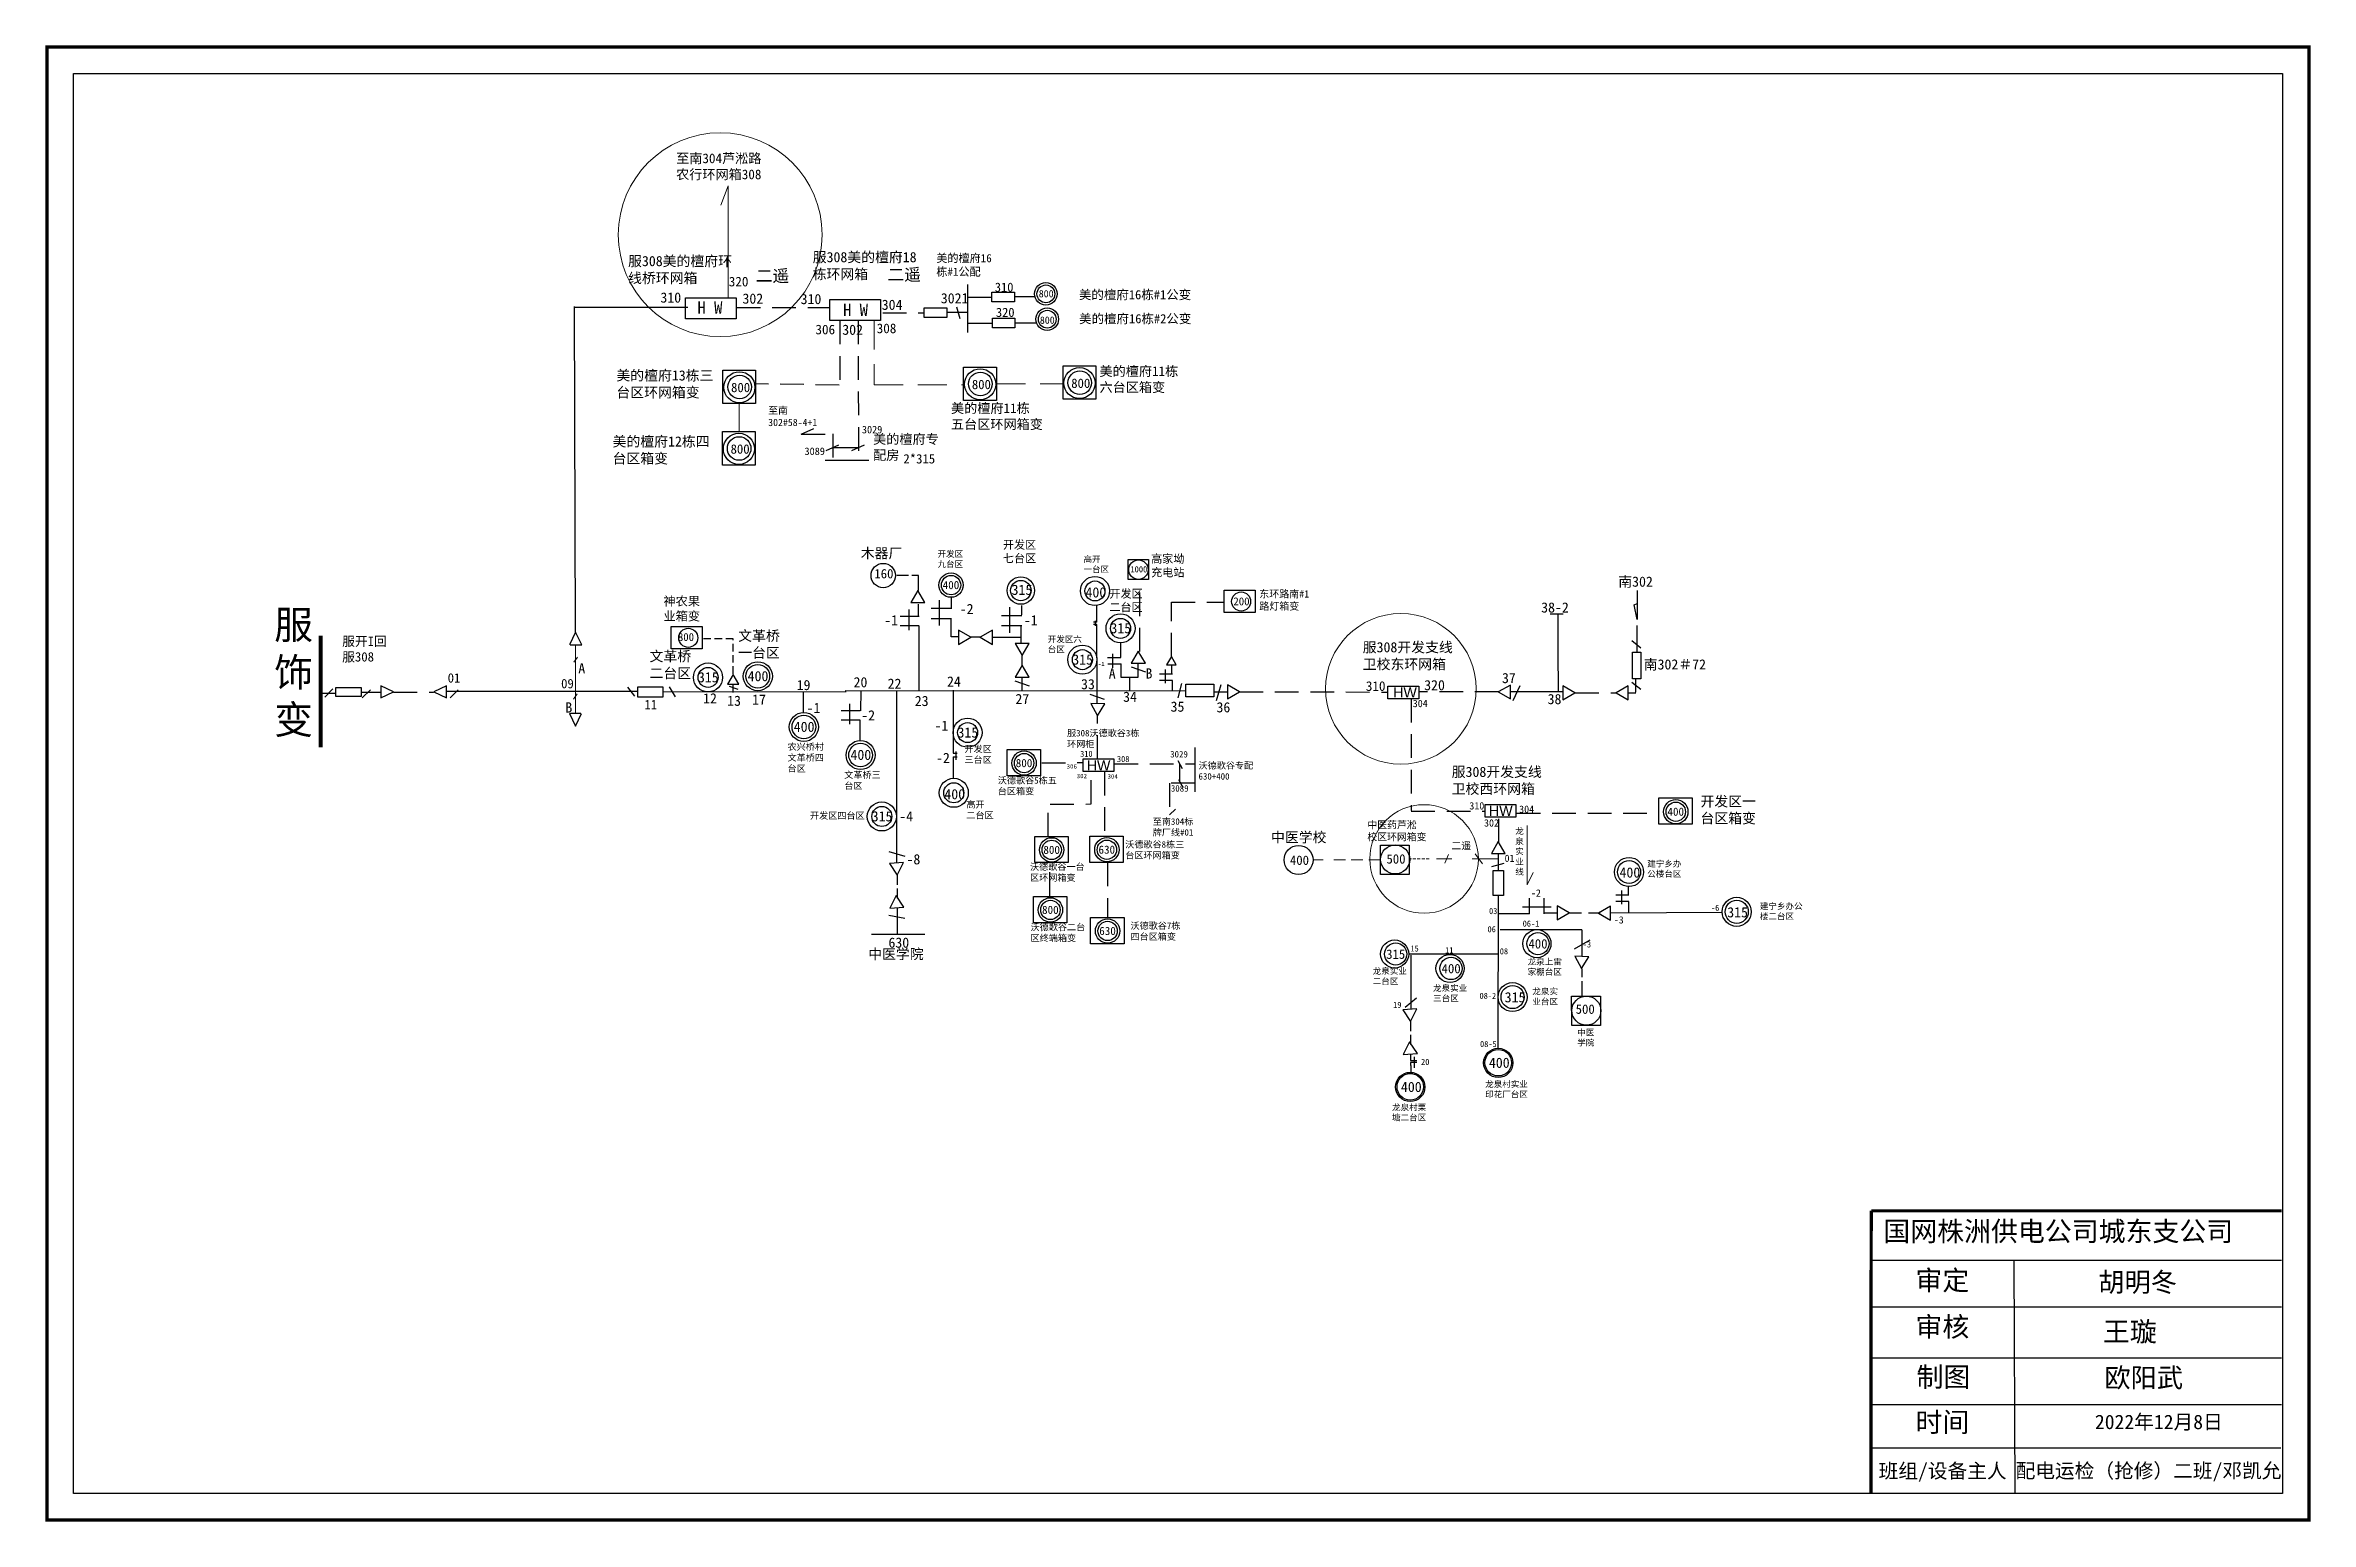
# Model space of a CAD drawing. Extents: x 266 to 736, y -91 to 216.
import ezdxf

# ---------------------------------------------------------------- set-up
doc = ezdxf.new("R2010")
doc.units = 0
doc.header["$LTSCALE"] = 0.774411
for name, pattern in [('ACAD_ISO02W100', [15, 12, -3]), ('DASHED2', [9.525, 6.35, -3.175]), ('DASHEDX2', [1.5, 1, -0.5])]:
    doc.linetypes.add(name, pattern=pattern)
doc.layers.get('0').update_dxf_attribs({"linetype": 'CONTINUOUS'})
for name, color, linetype in [('0-RefEdit0', 7, 'CONTINUOUS'), ('LAYER1', 5, 'ACAD_ISO02W100'), ('Layer2', 1, 'CONTINUOUS')]:
    doc.layers.add(name, color=color, linetype=linetype)
doc.layers.add('MiniCADLayer', color=7, linetype='CONTINUOUS', lineweight=20)
doc.styles.add('仿宋_txtstyle_1.27_0_0', font='simsun.ttc', dxfattribs={"height": 1.267431})
doc.styles.add('仿宋_txtstyle_4.00_0_0', font='simsun.ttc', dxfattribs={"height": 4})
doc.styles.add('宋体_txtstyle_0.00_0_0', font='')
doc.styles.add('宋体_txtstyle_1.27_0_0', font='SIMSUN.TTC', dxfattribs={"height": 1.267431})
doc.styles.add('宋体_txtstyle_1.35_0_0', font='SIMSUN.TTC', dxfattribs={"height": 1.351926})
doc.styles.add('宋体_txtstyle_1.50_0_0', font='', dxfattribs={"height": 1.5})
doc.styles.add('宋体_txtstyle_1.94_0_0', font='SIMSUN.TTC', dxfattribs={"height": 1.943394})
doc.styles.add('宋体_txtstyle_150.00_0_0150', font='SIMSUN.TTC', dxfattribs={"height": 150})
doc.styles.add('宋体_txtstyle_2.00_0_0', font='', dxfattribs={"height": 2})
doc.styles.add('宋体_txtstyle_2.11_0_0', font='SIMSUN.TTC', dxfattribs={"height": 2.112384})
doc.styles.add('宋体_txtstyle_2.53_0_0', font='SIMSUN.TTC', dxfattribs={"height": 2.534861})
doc.styles.add('宋体_txtstyle_2.55_0_0', font='', dxfattribs={"height": 2.550192})
doc.styles.add('宋体_txtstyle_3.00_0_0', font='', dxfattribs={"height": 3})
doc.styles.add('宋体_txtstyle_300.00_0_0300', font='SIMSUN.TTC', dxfattribs={"height": 300})
doc.styles.add('宋体_txtstyle_4.39_0_0', font='', dxfattribs={"height": 4.38819})
doc.styles.get('宋体_txtstyle_0.00_0_0').set_extended_font_data('宋体')
doc.styles.get('宋体_txtstyle_1.50_0_0').set_extended_font_data('宋体')
doc.styles.get('宋体_txtstyle_2.00_0_0').set_extended_font_data('宋体')
doc.styles.get('宋体_txtstyle_2.55_0_0').set_extended_font_data('宋体')
doc.styles.get('宋体_txtstyle_3.00_0_0').set_extended_font_data('宋体')
doc.styles.get('宋体_txtstyle_4.39_0_0').set_extended_font_data('宋体')

msp = doc.modelspace()

# ---------------------------------------------------------------- linework, layer by layer
at = {"color": 7, "linetype": 'Continuous', "lineweight": 0, "ltscale": 0.869619}
for p, q in [((407.45, 186.32), (405.97, 182.32)), ((407.45, 163.07), (407.45, 186.32))]:
    msp.add_line(p, q, dxfattribs=at)
at = {"linetype": 'Continuous'}
for p, q in [((457.28, 155.83), (457.28, 165.83)), ((455.68, 158.72), (454.97, 161.12)), ((457.28, 163.19), (462.16, 163.19)), ((452.89, 160.05), (457.23, 160.05)), ((457.28, 157.81), (462.27, 157.81)), ((375.78, 93.58), (374.53, 90.94)), ((374.65, 90.94), (377.04, 90.94)), ((377.04, 90.94), (375.78, 93.58)), ((325.33, 81.78), (323.65, 80.11)), ((331.24, 81.15), (335.17, 81.15)), ((333.13, 81.58), (331.45, 79.91)), ((337.95, 81.17), (335.31, 82.42)), ((335.31, 82.3), (335.31, 79.91)), ((335.31, 79.91), (337.95, 81.17)), ((348.93, 82.43), (346.29, 81.17)), ((346.29, 81.17), (348.93, 79.92)), ((348.93, 80.04), (348.93, 82.43)), ((351.36, 81.63), (349.69, 79.96)), ((374.5, 76.68), (375.76, 74.04)), ((376.89, 76.68), (374.5, 76.68)), ((375.76, 74.04), (377.01, 76.68)), ((645.07, -36.91), (730.3, -36.91)), ((674.65, -36.92), (674.88, -85.37)), ((645.07, -46.61), (730.3, -46.61)), ((645.07, -57.21), (730.3, -57.21)), ((645.07, -66.91), (730.3, -66.91)), ((644.93, -75.93), (730.16, -75.93))]:
    msp.add_line(p, q, dxfattribs=at)
at = {"color": 0, "linetype": 'Continuous'}
for p, q in [((375.46, 161.08), (399.09, 161.1)), ((422.67, 134.71), (425.31, 135.89)), ((427.87, 131.33), (430.5, 132.5)), ((429.25, 131.94), (434.56, 131.94)), ((433.18, 131.31), (435.81, 132.48)), ((427.65, 129.29), (436.68, 129.29)), ((444.93, 105.38), (442.52, 105.38)), ((447.06, 105.38), (445.64, 105.38)), ((447.06, 102.25), (447.06, 105.38)), ((447.06, 96.86), (447.06, 99.41)), ((453.87, 98.46), (453.87, 100.86)), ((595.79, 99.28), (596.38, 99.57)), ((596.37, 96.25), (595.79, 99.28)), ((596.37, 102.25), (596.37, 96.25)), ((447.2, 96.86), (443.22, 96.86)), ((447.2, 94.87), (443.22, 94.87)), ((445.07, 94.02), (445.07, 98.28)), ((447.15, 81.45), (447.15, 94.83)), ((453.81, 92.6), (453.81, 96.38)), ((484.15, 81.5), (484.07, 95.15)), ((580.99, 97.32), (578.32, 97.32)), ((596.37, 89.41), (596.37, 94.96)), ((455.35, 92.6), (453.81, 92.6)), ((468.43, 92.49), (462.41, 92.49)), ((489.01, 91.35), (489.01, 88.34)), ((597.11, 90.28), (595.27, 91.75)), ((487.43, 86.2), (487.43, 89.08)), ((489.06, 87), (489.06, 84.25)), ((491.2, 86.38), (494.19, 85.37)), ((492.71, 84.25), (492.71, 87.13)), ((499.8, 84.89), (497.13, 84.89)), ((498.37, 82.98), (498.37, 85.84)), ((499.71, 84.89), (499.71, 86.61)), ((388.64, 81.23), (348.96, 81.23)), ((388.07, 80.27), (386.64, 82.18)), ((431.97, 81.16), (393.89, 81.15)), ((395.21, 82.21), (396.47, 80.18)), ((423.15, 76.87), (423.15, 81.13)), ((502.58, 81.32), (431.82, 81.38)), ((435.02, 81.41), (434.98, 77.26)), ((442.46, 81.4), (442.46, 45.69)), ((454.26, 81.55), (454.21, 68.42)), ((467.03, 83.45), (470.03, 82.43)), ((468.55, 81.33), (468.55, 84.2)), ((482.61, 80.69), (485.6, 79.68)), ((484.14, 78.69), (484.14, 81.57)), ((489.05, 84.25), (492.71, 84.25)), ((490.98, 81.38), (490.98, 84.26)), ((499.8, 83.56), (497.13, 83.56)), ((499.77, 83.53), (499.77, 81.34)), ((501.67, 82.92), (500.95, 79.96)), ((508.98, 79.37), (509.96, 82.72)), ((597.11, 81.68), (595.27, 83.15)), ((596.12, 81.11), (596.12, 83.74)), ((434.91, 77.27), (430.94, 77.27)), ((432.78, 74.44), (432.78, 78.69)), ((434.91, 75.29), (430.94, 75.29)), ((434.94, 71.04), (434.94, 75.29)), ((500.95, 66.89), (501.81, 65.24)), ((501.28, 66.3), (501.28, 62.48)), ((504.49, 69.62), (504.49, 60.41)), ((501.08, 63), (501.94, 61.36)), ((499.23, 55.62), (500.45, 56.84)), ((440.84, 48), (444.19, 47.01)), ((567.51, 47.55), (567.51, 44.09)), ((442.62, 43.07), (442.62, 41.1)), ((566.15, 44.89), (568.76, 45.61)), ((442.62, 40.31), (442.62, 38.33)), ((567.51, 38.9), (567.45, 7.23)), ((574.01, 35.09), (574.01, 38.3)), ((577.05, 35.09), (577.05, 38.3)), ((594.64, 38.95), (591.97, 38.95)), ((593.21, 37.05), (593.21, 39.91)), ((594.55, 38.95), (594.55, 40.67)), ((440.84, 34.79), (444.19, 34.19)), ((442.62, 36.28), (442.62, 30.91)), ((567.51, 35.13), (574.04, 35.14)), ((572.58, 36.52), (578.48, 36.52)), ((577.05, 35.27), (579.73, 35.27)), ((582.09, 35.27), (584.78, 35.27)), ((586.27, 35.27), (588.66, 35.27)), ((590.9, 35.27), (614.07, 35.38)), ((594.64, 37.62), (591.97, 37.62)), ((594.61, 37.59), (594.61, 35.4)), ((437.28, 30.82), (448.33, 30.82)), ((567.89, 31.81), (584.89, 31.8)), ((583.33, 27.78), (586.61, 29.68)), ((584.89, 31.75), (584.89, 26.23)), ((549.36, 26.49), (549.36, 15.37)), ((584.89, 23.65), (584.89, 21.92)), ((584.89, 21.06), (584.89, 17.96)), ((548.14, 15.64), (550.51, 17.63)), ((549.31, 12.66), (549.31, 10.69)), ((549.31, 9.9), (549.31, 7.93)), ((549.31, 5.92), (549.31, 4.61)), ((550.02, 5.36), (550.02, 3.09)), ((549.31, 4.61), (550.58, 4.61)), ((550.56, 4.17), (549.31, 4.17)), ((549.31, 4.17), (549.31, 3.51)), ((549.32, 3.56), (549.32, 1.88))]:
    msp.add_line(p, q, dxfattribs=at)
at = {"color": 7, "linetype": 'Continuous'}
msp.add_line((375.78, 93.58), (375.53, 161.26), dxfattribs=at)
at = {"color": 7, "linetype": 'DASHED2'}
for p, q in [((409.28, 161.07), (428.48, 161.07)), ((337.95, 81.1), (346.24, 81.1))]:
    msp.add_line(p, q, dxfattribs=at)
at = {"linetype": 'DASHED2'}
for p, q in [((466.97, 163.3), (471.31, 163.3)), ((439.62, 159.94), (448.08, 159.94)), ((467.26, 157.85), (471.6, 157.85)), ((430.58, 144.94), (413.19, 145.17))]:
    msp.add_line(p, q, dxfattribs=at)
at = {"color": 0, "linetype": 'DASHED2'}
for p, q in [((430.67, 158.34), (430.7, 144.89)), ((434.49, 158.33), (434.57, 129.29)), ((422.69, 134.71), (429.21, 134.71)), ((429.25, 134.8), (429.25, 129.4)), ((499.61, 88.52), (499.61, 99.82)), ((499.61, 99.82), (510.4, 99.82)), ((486.31, 88.35), (489.05, 88.35)), ((486.38, 87.02), (489.12, 87.02)), ((508.51, 81.21), (511.25, 81.21)), ((513.74, 81.21), (544.59, 81.13)), ((567.59, 81.2), (551.15, 81.2)), ((572, 82.45), (570.57, 79.34)), ((583.52, 80.95), (592.03, 80.96)), ((594.5, 80.98), (596.1, 80.98)), ((484.2, 67.25), (484.2, 76.18)), ((549.41, 79.76), (549.42, 56.52)), ((472.66, 66.46), (481.17, 66.47)), ((487.76, 66.24), (504.58, 66.24)), ((482.95, 57.92), (482.95, 64.58)), ((485.69, 64.58), (485.69, 51.27)), ((504.49, 62.2), (499.23, 62.2)), ((499.23, 62.2), (499.23, 55.62)), ((473.95, 51.11), (473.95, 57.77)), ((474.43, 57.87), (482.94, 57.88)), ((549.42, 56.41), (564.77, 56.41)), ((567.61, 49.86), (567.61, 55.38)), ((571.35, 56), (600.7, 56)), ((474.31, 38.8), (474.31, 45.46)), ((486.34, 45.72), (486.34, 34.42))]:
    msp.add_line(p, q, dxfattribs=at)
at = {"color": 7, "linetype": 'DASHED2', "lineweight": 0, "ltscale": 1.229135}
for p, q in [((437.82, 158.34), (437.82, 144.96)), ((437.82, 144.96), (456.26, 144.96)), ((463.23, 145.21), (477.04, 145.21))]:
    msp.add_line(p, q, dxfattribs=at)
at = {"color": 7, "linetype": 'Continuous', "lineweight": 0, "ltscale": 0.660823}
msp.add_line((409.79, 141.1), (409.79, 135.26), dxfattribs=at)
at = {"color": 0, "linetype": 'ByBlock', "ltscale": 2}
for p, q in [((451.41, 94.94), (451.41, 100.24)), ((468.52, 97.17), (468.52, 99.11)), ((453.88, 98.48), (449.64, 98.48)), ((453.88, 96.36), (449.64, 96.36)), ((468.52, 96.99), (464.27, 96.99)), ((468.52, 94.87), (464.27, 94.87)), ((466.04, 93.46), (466.04, 98.76)), ((468.36, 91.23), (468.36, 94.93)), ((459.97, 92.52), (457.8, 92.52)), ((468.56, 86.64), (468.55, 88.81))]:
    msp.add_line(p, q, dxfattribs=at)
at = {"color": 0}
for p, q in [((579.95, 89.72), (579.96, 97.38)), ((579.93, 89.83), (579.94, 81.2)), ((580.92, 81.21), (570.06, 81.2)), ((567.54, 26.69), (548.88, 26.69))]:
    msp.add_line(p, q, dxfattribs=at)
at = {"color": 7, "linetype": 'Continuous', "lineweight": 0, "ltscale": 1.164579}
msp.add_line((375.77, 90.85), (375.77, 76.77), dxfattribs=at)
at = {"color": 7, "linetype": 'Continuous', "lineweight": 0, "ltscale": 0.100241}
for p, q in [((376.15, 88.42), (375.42, 87.34)), ((376.1, 80.76), (375.37, 79.67))]:
    msp.add_line(p, q, dxfattribs=at)
at = {"linetype": 'ACAD_ISO02W100'}
msp.add_line((325.84, 80.86), (323.23, 80.87), dxfattribs=at)
at = {"color": 7, "linetype": 'Continuous', "lineweight": 0, "ltscale": 0.798337}
for p, q in [((573.51, 53.4), (573.51, 41.11)), ((573.51, 41.11), (574.79, 43.66))]:
    msp.add_line(p, q, dxfattribs=at)
at = {"color": 7, "linetype": 'Continuous', "lineweight": 0, "ltscale": 0.304449}
msp.add_line((557.2, 47.38), (556.41, 45.56), dxfattribs=at)
at = {"color": 7, "linetype": 'Continuous', "lineweight": 0, "ltscale": 0.197283}
msp.add_line((562.71, 47.51), (564.23, 45.46), dxfattribs=at)
at = {"color": 7, "linetype": 'Continuous', "lineweight": 0, "ltscale": 0.1523}
msp.add_line((531.1, 46.27), (529.02, 46.27), dxfattribs=at)
at = {"color": 7, "linetype": 'DASHED2', "lineweight": 0, "ltscale": 0.493453}
msp.add_line((543.04, 46.29), (532.64, 46.27), dxfattribs=at)
at = {"color": 7, "linetype": 'DASHED2', "lineweight": 0, "ltscale": 0.124322}
msp.add_line((553.14, 46.46), (549.07, 46.46), dxfattribs=at)
at = {"color": 7, "linetype": 'Continuous', "lineweight": 0, "ltscale": 0.548008}
msp.add_line((557.87, 46.46), (554.68, 46.46), dxfattribs=at)
at = {"color": 7, "linetype": 'Continuous', "lineweight": 0, "ltscale": 0.639196}
msp.add_line((567.51, 46.49), (562.08, 46.49), dxfattribs=at)
at = {"linetype": 'Continuous', "const_width": 0.683}
msp.add_lwpolyline([(265.92, 215.18), (736.01, 215.18), (736.01, -90.9), (265.92, -90.9)], close=True, dxfattribs=at)
at = {"linetype": 'Continuous'}
for points in [[(271.45, 209.65), (730.48, 209.65), (730.48, -85.37), (271.45, -85.37)], [(398.58, 163.07), (409.14, 163.07), (409.14, 158.72), (398.58, 158.72)], [(428.59, 162.69), (439.15, 162.69), (439.15, 158.34), (428.59, 158.34)], [(448.21, 160.97), (452.89, 160.97), (452.89, 158.96), (448.21, 158.96)], [(462.29, 164.22), (466.97, 164.22), (466.97, 162.21), (462.29, 162.21)], [(462.39, 158.84), (467.08, 158.84), (467.08, 156.83), (462.39, 156.83)], [(325.92, 82.11), (331.21, 82.11), (331.21, 80.23), (325.92, 80.23)]]:
    msp.add_lwpolyline(points, close=True, dxfattribs=at)
at = {"color": 0, "linetype": 'Continuous'}
for points in [[(406.39, 148.05), (413.19, 148.05), (413.19, 141.1), (406.39, 141.1)], [(456.42, 148.68), (463.23, 148.68), (463.23, 141.73), (456.42, 141.73)], [(477.07, 148.93), (483.88, 148.93), (483.88, 141.98), (477.07, 141.98)], [(406.28, 135.26), (413.09, 135.26), (413.09, 128.31), (406.28, 128.31)], [(490.61, 108.65), (494.82, 108.65), (494.82, 104.52), (490.61, 104.52)], [(597.11, 89.42), (597.11, 83.89), (595.39, 83.89), (595.39, 89.42)], [(388.68, 82.23), (393.87, 82.23), (393.87, 80.1), (388.68, 80.1)], [(502.62, 82.77), (508.44, 82.77), (508.44, 80.16), (502.62, 80.16)], [(544.59, 82.38), (551.02, 82.38), (551.02, 79.76), (544.59, 79.76)], [(465.46, 69.17), (472.41, 69.17), (472.41, 63.73), (465.46, 63.73)], [(481.22, 67.24), (487.65, 67.24), (487.65, 64.63), (481.22, 64.63)], [(564.77, 57.78), (571.2, 57.78), (571.2, 55.16), (564.77, 55.16)], [(600.89, 59.13), (607.84, 59.13), (607.84, 53.69), (600.89, 53.69)], [(471.19, 51.15), (478.14, 51.15), (478.14, 45.7), (471.19, 45.7)], [(482.65, 51.18), (489.6, 51.18), (489.6, 45.74), (482.65, 45.74)], [(543.01, 49.33), (549.01, 49.33), (549.03, 43.25), (543.07, 43.25)], [(566.49, 38.9), (566.49, 44.09), (568.62, 44.09), (568.62, 38.9)], [(470.92, 38.67), (477.87, 38.67), (477.87, 33.22), (470.92, 33.22)], [(482.8, 34.29), (489.75, 34.29), (489.75, 28.85), (482.8, 28.85)], [(582.75, 17.92), (588.76, 17.92), (588.77, 11.84), (582.81, 11.84)]]:
    msp.add_lwpolyline(points, close=True, dxfattribs=at)
at = {"color": 0}
for points in [[(446.87, 102.26), (445.41, 99.73), (448.34, 99.73)], [(457.89, 92.52), (455.35, 93.98), (455.35, 91.05)], [(459.87, 92.52), (462.4, 91.05), (462.4, 93.98)], [(468.55, 88.72), (470.01, 91.26), (467.09, 91.26)], [(492.71, 89.67), (491.25, 87.14), (494.18, 87.14)], [(408.54, 84.8), (407.37, 82.78), (409.71, 82.78)], [(468.55, 86.74), (467.09, 84.21), (470.01, 84.21)], [(499.58, 88.52), (498.6, 86.82), (500.57, 86.82)], [(513.74, 81.21), (511.24, 82.65), (511.24, 79.76)], [(567.53, 81.16), (570.03, 79.71), (570.03, 82.6)], [(583.45, 80.97), (580.95, 82.42), (580.95, 79.53)], [(592.02, 80.97), (594.52, 79.53), (594.52, 82.41)], [(484.2, 76.19), (485.77, 78.66), (482.84, 78.79)], [(567.53, 50.1), (566.09, 47.6), (568.97, 47.6)], [(441, 45.53), (442.61, 43.08), (443.92, 45.7)], [(442.37, 38.85), (441.08, 36.22), (444, 36.41)], [(582.25, 35.26), (579.75, 36.7), (579.75, 33.81)], [(588.36, 35.2), (590.86, 33.76), (590.86, 36.64)], [(584.8, 23.67), (586.37, 26.14), (583.45, 26.27)], [(547.7, 15.12), (549.31, 12.68), (550.62, 15.3)], [(549.07, 8.44), (547.78, 5.81), (550.7, 6.01)]]:
    msp.add_lwpolyline(points, close=True, dxfattribs=at)
at = {"color": 7, "linetype": 'Continuous'}
for points in [[(484.08, 95.66), (484.08, 99.14)], [(484.08, 95.66), (483.38, 95.66)], [(484.07, 95.15), (483.38, 95.15)], [(483.73, 95.94), (483.73, 94.93)], [(454.21, 68.42), (455.07, 68.42)], [(454.22, 67.66), (455.08, 67.66)], [(454.22, 67.66), (454.22, 63.29)], [(454.76, 68.82), (454.76, 67.09)]]:
    msp.add_lwpolyline(points, dxfattribs=at)
at = {"linetype": 'Continuous'}
for points, const_width in [([(322.82, 92.83), (322.82, 69.68)], 0.845), ([(645.02, -26.65), (644.95, -85.37)], 0.683), ([(645.07, -26.65), (730.3, -26.65)], 0.683)]:
    msp.add_lwpolyline(points, dxfattribs=dict(at, const_width=const_width))
at = {"color": 12, "linetype": 'Continuous', "lineweight": 0, "ltscale": 0.685692, "true_color": 0xc00000}
msp.add_circle((405.83, 176.17), 21.18, dxfattribs=at)
at = {"color": 0, "linetype": 'Continuous'}
for centre, radius in [((473.51, 163.87), 2.35), ((473.79, 158.61), 2.35), ((492.74, 106.57), 2.01), ((483.71, 102.14), 3.02), ((483.71, 102.14), 2.08), ((489.02, 94.37), 3.02), ((489.02, 94.37), 2.08), ((481.09, 87.87), 3.02), ((481.09, 87.87), 2.08), ((403.3, 84.18), 3.02), ((403.3, 84.18), 2.08), ((413.64, 84.42), 3.02), ((413.64, 84.42), 2.46), ((423.21, 73.89), 3.02), ((423.21, 73.89), 2.46), ((457.24, 72.71), 3.02), ((435, 68.05), 3.02), ((457.24, 72.71), 2.08), ((435, 68.05), 2.46), ((454.37, 60.21), 3.02), ((454.37, 60.21), 2.08), ((439.41, 55.29), 3.02), ((439.41, 55.29), 2.08), ((526.02, 46.25), 3.02), ((546.09, 46.36), 3.02), ((594.69, 43.75), 3.02), ((594.69, 43.75), 2.4), ((617.07, 35.48), 3.02), ((617.07, 35.48), 2.4), ((570.49, 17.76), 3.02), ((570.49, 17.76), 2.4), ((585.83, 14.94), 3.02)]:
    msp.add_circle(centre, radius, dxfattribs=at)
at = {"linetype": 'Continuous'}
for centre, radius in [((473.51, 163.87), 1.85), ((473.79, 158.61), 1.85), ((567.51, 4.09), 3.04), ((567.52, 4.13), 2.76), ((549.23, -0.92), 3.04), ((549.24, -0.88), 2.76)]:
    msp.add_circle(centre, radius, dxfattribs=at)
at = {"color": 7}
for centre in [(409.81, 144.46), (459.85, 145.1), (480.5, 145.34), (409.71, 131.67)]:
    msp.add_circle(centre, 3.23, dxfattribs=at)
at = {"color": 7, "linetype": 'Continuous'}
for centre in [(409.87, 144.53), (459.9, 145.17), (480.55, 145.42), (409.76, 131.74)]:
    msp.add_circle(centre, 2.45, dxfattribs=at)
at = {"color": 0}
for centre, radius in [((439.7, 105.35), 2.53), ((453.8, 103.36), 2.53), ((453.8, 103.36), 2.01), ((468.3, 102.23), 2.86), ((468.3, 102.23), 2.12), ((468.98, 66.38), 2.53), ((468.98, 66.38), 2.01), ((604.41, 56.27), 2.53), ((604.41, 56.27), 2.01), ((474.71, 48.35), 2.53), ((474.71, 48.35), 2.01), ((486.18, 48.38), 2.53), ((486.18, 48.38), 2.01), ((474.45, 35.87), 2.53), ((474.45, 35.87), 2.01), ((486.33, 31.5), 2.53), ((486.33, 31.5), 2.01), ((545.98, 26.71), 2.92), ((546.2, 26.71), 2.31), ((575.55, 28.86), 2.92), ((575.77, 28.86), 2.31), ((557.49, 23.71), 2.92), ((557.71, 23.71), 2.31)]:
    msp.add_circle(centre, radius, dxfattribs=at)
at = {"color": 20, "linetype": 'Continuous', "lineweight": 0, "ltscale": 1.738373, "true_color": 0xef4810}
msp.add_circle((547.27, 81.81), 15.65, dxfattribs=at)
at = {"color": 12, "linetype": 'Continuous', "lineweight": 0, "ltscale": 0.479875, "true_color": 0xc00000}
msp.add_circle((552.1, 46.46), 11.28, dxfattribs=at)
at = {"layer": '0-RefEdit0', "color": 0, "linetype": 'DASHEDX2', "ltscale": 2}
for p, q in [((408.54, 92.17), (402.27, 92.17)), ((408.54, 84.94), (408.54, 92.17))]:
    msp.add_line(p, q, dxfattribs=at)
at = {"layer": '0-RefEdit0', "color": 0, "linetype": 'ByBlock', "ltscale": 2}
for p, q in [((407.69, 82.38), (409.48, 81.76)), ((408.55, 81.03), (408.55, 82.69))]:
    msp.add_line(p, q, dxfattribs=at)
for points in [[(510.54, 102.34), (516.98, 102.34), (516.98, 97.7), (510.54, 97.7)], [(395.65, 94.79), (402.09, 94.79), (402.09, 90.15), (395.65, 90.15)]]:
    msp.add_lwpolyline(points, close=True, dxfattribs=at)
for centre in [(514.08, 99.96), (399.19, 92.41)]:
    msp.add_circle(centre, 1.98, dxfattribs=at)
at = {"layer": 'LAYER1', "color": 0, "linetype": 'DASHED2'}
msp.add_line((493.04, 89.54), (493.04, 104.26), dxfattribs=at)

# ---------------------------------------------------------------- texts
at = {"color": 1, "linetype": 'Continuous', "lineweight": 0, "ltscale": 0.869619, "true_color": 0xff0000, "insert": (396.67, 193.04), "char_height": 2, "attachment_point": 1, "style": '宋体_txtstyle_2.00_0_0'}
msp.add_mtext('至南304芦淞路^M^J农行环网箱308', dxfattribs=at)
at = {"color": 7, "attachment_point": 1}
for s, insert, char_height, width, style in [('服308美的檀府环线桥环网箱', (386.68, 171.75), 2.1124, 21.6659, '宋体_txtstyle_2.11_0_0'), ('服308美的檀府18栋环网箱', (425.05, 172.57), 2.1124, 21.6659, '宋体_txtstyle_2.11_0_0'), ('320', (407.61, 167.43), 2, 12.3966, '宋体_txtstyle_2.00_0_0'), ('310', (393.4, 164.17), 2.112, 12.3966, '宋体_txtstyle_0.00_0_0'), ('H W', (401.11, 162.3), 2.535, 13.0067, '宋体_txtstyle_2.53_0_0'), ('302', (410.45, 163.95), 2.112, 12.3966, '宋体_txtstyle_2.11_0_0'), ('310', (422.54, 163.86), 2.112, 12.3966, '宋体_txtstyle_0.00_0_0'), ('H W', (431.36, 161.82), 2.535, 13.0067, '宋体_txtstyle_2.53_0_0'), ('304', (439.39, 162.67), 2.112, 12.3966, '宋体_txtstyle_0.00_0_0'), ('3021', (451.67, 164.02), 2.112, 12.3966, '宋体_txtstyle_0.00_0_0'), ('306', (425.62, 157.47), 2, 12.3966, '宋体_txtstyle_2.00_0_0'), ('302', (431.19, 157.48), 2.112, 12.3966, '宋体_txtstyle_0.00_0_0'), ('308', (438.35, 157.71), 2, 12.3966, '宋体_txtstyle_2.00_0_0'), ('美的檀府13栋三台区环网箱变', (384.26, 147.99), 2.1124, 21.6659, '宋体_txtstyle_0.00_0_0'), ('美的檀府11栋^M^J六台区箱变', (484.65, 148.81), 2, 21.6659, '宋体_txtstyle_2.00_0_0'), ('美的檀府11栋^M^J五台区环网箱变', (453.79, 141.12), 2, 21.6659, '宋体_txtstyle_2.00_0_0'), ('至南302#58-4+1', (415.8, 140.41), 1.5, 12.5759, '宋体_txtstyle_1.50_0_0'), ('美的檀府12栋四台区箱变', (383.46, 134.27), 2.1124, 21.6659, '宋体_txtstyle_2.11_0_0'), ('美的檀府专配房', (437.61, 134.71), 2, 14.7952, '宋体_txtstyle_2.00_0_0'), ('A', (376.34, 87.14), 2.11, 12.3966, '宋体_txtstyle_0.00_0_0'), ('B', (373.65, 79), 2.11, 12.3966, '宋体_txtstyle_0.00_0_0'), ('{\\fSimSun|b0|i0|c134|p2;开发区三台区}', (456.58, 70), 1.3519, 5.7687, '宋体_txtstyle_1.35_0_0'), ('{\\fSimSun|b0|i0|c134|p2;开发区四台区}', (424.48, 56.14), 1.3519, 12.5336, '宋体_txtstyle_1.35_0_0'), ('01', (568.84, 47.35), 1.5, 3.0298, '宋体_txtstyle_1.50_0_0'), ('-2', (574.33, 40.14), 1.5, 3.3373, '宋体_txtstyle_1.50_0_0'), ('-3', (591.54, 34.55), 1.5, 3.3373, '宋体_txtstyle_1.50_0_0'), ('中医学院', (583.92, 11.04), 1.267, 4.6023, '宋体_txtstyle_1.27_0_0')]:
    msp.add_mtext(s, dxfattribs=dict(at, insert=insert, char_height=char_height, width=width, style=style))
at = {"color": 4, "true_color": 0x00ffff, "char_height": 2.535, "width": 13.0067, "attachment_point": 1, "style": '宋体_txtstyle_0.00_0_0'}
for insert in [(440.6, 169.15), (413.24, 168.9)]:
    msp.add_mtext('二遥', dxfattribs=dict(at, insert=insert))
at = {"attachment_point": 1}
for s, insert, char_height, width, style in [('{\\fSimSun|b0|i0|c134|p2;美的檀府}16{\\fSimSun|b0|i0|c134|p2;栋}#1{\\fSimSun|b0|i0|c134|p2;公配}', (450.74, 172.14), 1.6899, 12.7176, '宋体_txtstyle_2.55_0_0'), ('310', (462.89, 166.21), 1.901, 24.4796, '宋体_txtstyle_0.00_0_0'), ('美的檀府16栋#1公变', (480.37, 164.66), 1.9011, 45.543, '宋体_txtstyle_0.00_0_0'), ('320', (463.12, 160.99), 1.901, 24.4796, '宋体_txtstyle_0.00_0_0'), ('美的檀府16栋#2公变', (480.41, 159.67), 1.9011, 45.543, '宋体_txtstyle_0.00_0_0'), ('800', (458.12, 146.03), 1.943, 4.0876, '宋体_txtstyle_0.00_0_0'), ('800', (478.77, 146.28), 1.943, 4.0876, '宋体_txtstyle_0.00_0_0'), ('800', (408.08, 145.4), 1.943, 4.0876, '宋体_txtstyle_0.00_0_0'), ('800', (407.98, 132.61), 1.943, 4.0876, '宋体_txtstyle_0.00_0_0'), ('3089', (423.35, 131.95), 1.555, 3.2701, '宋体_txtstyle_0.00_0_0'), ('3029', (435.28, 136.45), 1.555, 3.2701, '宋体_txtstyle_0.00_0_0'), ('2*315', (443.89, 130.58), 1.943, 4.0876, '宋体_txtstyle_1.94_0_0')]:
    msp.add_mtext(s, dxfattribs=dict(at, insert=insert, char_height=char_height, width=width, style=style))
at = {"color": 0, "linetype": 'Continuous', "attachment_point": 1, "style": '宋体_txtstyle_0.00_0_0'}
for s, insert, char_height, width in [('800', (472.02, 164.68), 1.515, 3.4272), ('800', (472.25, 159.18), 1.515, 3.4272), ('19', (545.67, 16.78), 1.267, 3.2614), ('20', (551.48, 4.93), 1.267, 3.2614), ('400', (565.57, 5.17), 2.112, 4.1051), ('400', (547.29, 0.15), 2.112, 4.1051)]:
    msp.add_mtext(s, dxfattribs=dict(at, insert=insert, char_height=char_height, width=width))
at = {"color": 0, "attachment_point": 1}
for s, insert, char_height, width, style in [('木器厂', (435.04, 111.05), 2.112, 18.5672, '宋体_txtstyle_0.00_0_0'), ('开发区九台区', (450.99, 110.47), 1.267, 6.3166, '宋体_txtstyle_0.00_0_0'), ('开发区七台区', (464.58, 112.59), 1.69, 7.8362, '宋体_txtstyle_0.00_0_0'), ('高开\\P一台区', (481.32, 109.39), 1.267, 7.8362, '宋体_txtstyle_0.00_0_0'), ('高家坳充电站', (495.38, 109.66), 1.69, 7.3724, '宋体_txtstyle_0.00_0_0'), ('160', (437.86, 106.71), 1.943, 4.1448, '宋体_txtstyle_0.00_0_0'), ('400', (452.06, 104.22), 1.69, 4.1448, '宋体_txtstyle_0.00_0_0'), ('1000', (491.07, 107.29), 1.289, 2.7486, '宋体_txtstyle_0.00_0_0'), ('{\\H1.713x;神农果业箱变}', (394.03, 100.96), 1.0851, 8.6502, '宋体_txtstyle_0.00_0_0'), ('-2', (455.6, 99.47), 2.112, 3.3373, '宋体_txtstyle_0.00_0_0'), ('400', (481.74, 102.91), 2.112, 4.1448, '宋体_txtstyle_0.00_0_0'), ('{\\fSimSun|b0|i0|c134|p2;开发区二台区}', (486.7, 102.43), 1.6899, 7.8362, '宋体_txtstyle_0.00_0_0'), ('{\\fSimSun|b0|i0|c134|p2;东环路南}#1\\P{\\fSimSun|b0|i0|c134|p2;路灯箱变}', (517.86, 102.29), 1.5209, 17.7143, '宋体_txtstyle_0.00_0_0'), ('38-2', (576.43, 99.77), 2.112, 3.0298, '宋体_txtstyle_0.00_0_0'), ('文革桥一台区', (409.57, 93.89), 2.112, 9.7552, '宋体_txtstyle_0.00_0_0'), ('-1', (439.91, 97.11), 2.112, 3.3373, '宋体_txtstyle_0.00_0_0'), ('-1', (468.93, 97.11), 2.112, 3.3373, '宋体_txtstyle_0.00_0_0'), ('315', (486.92, 95.47), 2.112, 4.1448, '宋体_txtstyle_0.00_0_0'), ('文革桥二台区', (391.14, 89.64), 2.112, 9.7552, '宋体_txtstyle_0.00_0_0'), ('开发区六台区', (473.89, 92.75), 1.267, 7.8362, '宋体_txtstyle_0.00_0_0'), ('315', (401.2, 85.27), 2.112, 4.1448, '宋体_txtstyle_0.00_0_0'), ('400', (411.53, 85.51), 2.112, 4.1448, '宋体_txtstyle_0.00_0_0'), ('315', (478.99, 88.96), 2.112, 4.1448, '宋体_txtstyle_0.00_0_0'), ('-1', (484.36, 87.42), 0.845, 3.3373, '宋体_txtstyle_0.00_0_0'), ('A', (486.57, 86.05), 2.11, 6.842, '宋体_txtstyle_0.00_0_0'), ('B', (494.21, 86.06), 2.11, 6.842, '宋体_txtstyle_0.00_0_0'), ('37', (568.29, 85.11), 2.112, 3.0298, '宋体_txtstyle_0.00_0_0'), ('12', (402.27, 80.89), 2.112, 3.3373, '宋体_txtstyle_0.00_0_0'), ('13', (407.27, 80.39), 2.112, 3.3373, '宋体_txtstyle_0.00_0_0'), ('17', (412.46, 80.63), 2.112, 3.3373, '宋体_txtstyle_0.00_0_0'), ('19', (421.71, 83.65), 2.112, 3.3373, '宋体_txtstyle_0.00_0_0'), ('20', (433.54, 84.24), 2.112, 3.3373, '宋体_txtstyle_0.00_0_0'), ('22', (440.61, 83.94), 2.112, 3.3373, '宋体_txtstyle_0.00_0_0'), ('23', (446.26, 80.35), 2.112, 3.3373, '宋体_txtstyle_0.00_0_0'), ('24', (452.97, 84.39), 2.112, 6.842, '宋体_txtstyle_0.00_0_0'), ('27', (467.18, 80.75), 2.112, 6.842, '宋体_txtstyle_0.00_0_0'), ('33', (480.81, 83.84), 2.112, 6.842, '宋体_txtstyle_0.00_0_0'), ('34', (489.56, 81.22), 2.112, 6.842, '宋体_txtstyle_0.00_0_0'), ('38', (577.77, 80.74), 2.112, 3.0298, '宋体_txtstyle_0.00_0_0'), ('{\\fNSimSun|b0|i0|c134|p49;-1}', (423.78, 78.91), 2.1124, 3.3373, '宋体_txtstyle_0.00_0_0'), ('-2', (435.14, 77.36), 2.112, 3.3373, '宋体_txtstyle_0.00_0_0'), ('35', (499.42, 79.17), 2.112, 6.842, '宋体_txtstyle_0.00_0_0'), ('36', (508.96, 79.03), 2.112, 6.842, '宋体_txtstyle_0.00_0_0'), ('{\\fSimSun|b0|i0|c134|p2;农兴桥村文革桥四台区}', (419.82, 70.44), 1.3519, 7.9142, '宋体_txtstyle_0.00_0_0'), ('{\\fNSimSun|b0|i0|c0|p49;400}', (421.11, 74.98), 2.1124, 4.1448, '宋体_txtstyle_0.00_0_0'), ('-1', (450.36, 75.21), 2.112, 3.3373, '宋体_txtstyle_0.00_0_0'), ('315', (455.14, 73.8), 2.112, 4.1448, '宋体_txtstyle_0.00_0_0'), ('服308沃德歌谷3栋环网柜', (477.91, 73.28), 1.3519, 15.0678, '宋体_txtstyle_0.00_0_0'), ('400', (432.9, 69.15), 2.112, 4.1448, '宋体_txtstyle_0.00_0_0'), ('-2', (450.68, 68.52), 2.112, 3.3373, '宋体_txtstyle_0.00_0_0'), ('800', (467.24, 67.23), 1.69, 4.1448, '宋体_txtstyle_0.00_0_0'), ('3029', (499.33, 68.9), 1.352, 8.9994, '宋体_txtstyle_0.00_0_0'), ('沃德歌谷专配\\P630+400', (505.23, 66.55), 1.352, 15.7292, '宋体_txtstyle_0.00_0_0'), ('{\\fSimSun|b0|i0|c134|p2;文革桥三台区}', (431.61, 64.6), 1.3519, 7.9142, '宋体_txtstyle_0.00_0_0'), ('沃德歌谷5栋五台区箱变', (463.51, 63.46), 1.3519, 12.5336, '宋体_txtstyle_0.00_0_0'), ('3089', (499.48, 61.8), 1.352, 8.9994, '宋体_txtstyle_0.00_0_0'), ('400', (452.41, 60.98), 2.112, 4.1448, '宋体_txtstyle_0.00_0_0'), ('高开\\P二台区', (456.97, 58.46), 1.352, 12.5336, '宋体_txtstyle_0.00_0_0'), ('400', (602.67, 57.13), 1.69, 4.1448, '宋体_txtstyle_0.00_0_0'), ('{\\fSimSun|b0|i0|c134|p2;开发区一台区箱变}', (609.54, 59.49), 2.1124, 13.8819, '宋体_txtstyle_0.00_0_0'), ('315', (437.31, 56.38), 2.112, 4.1448, '宋体_txtstyle_0.00_0_0'), ('-4', (443.03, 56.37), 2.112, 3.3373, '宋体_txtstyle_0.00_0_0'), ('{\\fSimSun|b0|i0|c134|p2;至南304标牌厂线}#01', (495.71, 54.91), 1.3519, 9.2308, '宋体_txtstyle_4.39_0_0'), ('中医学校', (520.29, 52.03), 2.112, 13.8819, '宋体_txtstyle_0.00_0_0'), ('-8', (444.54, 47.45), 2.112, 3.3373, '宋体_txtstyle_0.00_0_0'), ('800', (472.98, 49.2), 1.69, 4.1448, '宋体_txtstyle_0.00_0_0'), ('630', (484.44, 49.24), 1.69, 4.1448, '宋体_txtstyle_0.00_0_0'), ('沃德歌谷8栋三台区环网箱变', (489.99, 50.15), 1.3519, 12.5336, '宋体_txtstyle_0.00_0_0'), ('400', (524.22, 47.17), 1.943, 4.1448, '宋体_txtstyle_0.00_0_0'), ('500', (544.28, 47.44), 1.943, 4.1448, '宋体_txtstyle_0.00_0_0'), ('{\\fSimSun|b0|i0|c134|p2;沃德歌谷一台区环网箱变}', (470.21, 45.51), 1.3519, 12.5336, '宋体_txtstyle_0.00_0_0'), ('建宁乡办公楼台区', (598.48, 46.11), 1.267, 8.0367, '宋体_txtstyle_0.00_0_0'), ('{\\fSimSun|b0|i0|c134|p2;沃德歌谷二台区终端箱变}', (470.32, 32.96), 1.3519, 12.5336, '宋体_txtstyle_0.00_0_0'), ('800', (472.71, 36.73), 1.69, 4.1448, '宋体_txtstyle_0.00_0_0'), ('沃德歌谷7栋四台区箱变', (491.08, 33.26), 1.3519, 10.6094, '宋体_txtstyle_0.00_0_0'), ('03', (565.6, 36.27), 1.267, 2.0868, '宋体_txtstyle_0.00_0_0'), ('{\\C256;-6}', (611.73, 36.94), 1.267, 3.3373, '宋体_txtstyle_0.00_0_0'), ('建宁乡办公楼二台区', (621.88, 37.28), 1.267, 9.1685, '宋体_txtstyle_0.00_0_0'), ('630', (440.79, 30.13), 2.112, 4.1448, '宋体_txtstyle_0.00_0_0'), ('630', (484.59, 32.35), 1.69, 4.1448, '宋体_txtstyle_0.00_0_0'), ('15', (549.26, 28.5), 1.267, 16.9433, '宋体_txtstyle_0.00_0_0'), ('06', (565.29, 32.5), 1.267, 16.9433, '宋体_txtstyle_0.00_0_0'), ('400', (573.79, 29.8), 1.943, 4.1448, '宋体_txtstyle_0.00_0_0'), ('-3', (585.09, 29.34), 1.267, 16.9433, '宋体_txtstyle_0.00_0_0'), ('中医学院', (436.58, 27.77), 2.112, 13.8819, '宋体_txtstyle_0.00_0_0'), ('龙泉实业二台区', (541.43, 23.8), 1.267, 8.1413, '宋体_txtstyle_0.00_0_0'), ('315', (544.22, 27.65), 1.943, 4.1448, '宋体_txtstyle_0.00_0_0'), ('400', (555.74, 24.65), 1.943, 4.1448, '宋体_txtstyle_0.00_0_0'), ('{\\C256;11}', (556.48, 28.12), 1.267, 1.9724, '宋体_txtstyle_0.00_0_0'), ('08', (567.83, 27.91), 1.267, 16.9433, '宋体_txtstyle_0.00_0_0'), ('龙泉实业三台区', (553.97, 20.26), 1.267, 7.7286, '宋体_txtstyle_0.00_0_0'), ('龙泉实业台区', (574.6, 19.58), 1.267, 6.4903, '宋体_txtstyle_0.00_0_0'), ('08-2', (563.63, 18.66), 1.267, 4.1474, '宋体_txtstyle_0.00_0_0'), ('315', (568.85, 18.78), 2.112, 4.1448, '宋体_txtstyle_0.00_0_0'), ('500', (583.6, 16.23), 1.943, 4.1448, '宋体_txtstyle_0.00_0_0'), ('08-5', (563.73, 8.64), 1.267, 4.1474, '宋体_txtstyle_0.00_0_0'), ('{\\C256;龙泉村实业印花厂台区}', (564.79, 0.3), 1.2674, 9.1535, '宋体_txtstyle_0.00_0_0'), ('{\\C256;龙泉村栗塘二台区}', (545.45, -4.51), 1.2674, 8.3922, '宋体_txtstyle_0.00_0_0')]:
    msp.add_mtext(s, dxfattribs=dict(at, insert=insert, char_height=char_height, width=width, style=style))
at = {"color": 12, "linetype": 'Continuous', "true_color": 0xc00000, "char_height": 2.1124, "attachment_point": 1, "style": '宋体_txtstyle_0.00_0_0'}
for s, insert, width in [('{\\fSimSun|b0|i0|c134|p2;南}302', (592.45, 105.14), 17.6558), ('{\\fSimSun|b0|i0|c134|p2;南}302{\\fSimSun|b0|i0|c134|p2;＃}72', (597.74, 87.94), 15.5098)]:
    msp.add_mtext(s, dxfattribs=dict(at, insert=insert, width=width))
at = {"linetype": 'Continuous', "attachment_point": 1}
for s, insert, char_height, width, style in [('服饰变', (313.13, 98.08), 5.915, 10.2819, '宋体_txtstyle_0.00_0_0'), ('服开I回服308', (327.27, 92.67), 1.943, 9.8994, '宋体_txtstyle_0.00_0_0'), ('01', (349.19, 85.05), 1.943, 17.8965, '宋体_txtstyle_0.00_0_0'), ('09', (372.76, 83.87), 1.943, 17.8965, '宋体_txtstyle_0.00_0_0'), ('11', (390.07, 79.52), 1.943, 17.8965, '宋体_txtstyle_0.00_0_0'), ('国网株洲供电公司城东支公司', (647.54, -28.85), 4.0999, 112.0892, '宋体_txtstyle_3.00_0_0'), ('审定', (654.22, -39.04), 4.1, 32.0635, '宋体_txtstyle_0.00_0_0'), ('胡明冬', (692.2, -39.46), 4, 32.0635, '仿宋_txtstyle_4.00_0_0'), ('审核', (654.22, -48.69), 4.1, 32.0635, '宋体_txtstyle_0.00_0_0'), ('{\\fSimSun|b0|i0|c134|p2;王璇}', (693.18, -49.7), 4.0999, 45.1729, '宋体_txtstyle_0.00_0_0'), ('制图', (654.44, -59.11), 4.1, 32.0635, '宋体_txtstyle_0.00_0_0'), ('欧阳武', (693.47, -59.32), 4, 55.6223, '仿宋_txtstyle_4.00_0_0'), ('时间', (654.22, -68.51), 4.1, 32.0635, '宋体_txtstyle_0.00_0_0'), ('2022年12月8日', (691.51, -69.01), 3, 35.3626, '宋体_txtstyle_3.00_0_0')]:
    msp.add_mtext(s, dxfattribs=dict(at, insert=insert, char_height=char_height, width=width, style=style))
at = {"color": 7, "linetype": 'DASHED2', "char_height": 2.1124, "attachment_point": 1, "style": '宋体_txtstyle_2.11_0_0'}
for s, insert, width in [('服308开发支线卫校东环网箱', (539.35, 91.51), 21.3765), ('服308开发支线卫校西环网箱', (557.84, 65.62), 21.292)]:
    msp.add_mtext(s, dxfattribs=dict(at, insert=insert, width=width))
at = {"color": 1, "linetype": 'DASHED2', "true_color": 0xff0000, "width": 15.6084, "attachment_point": 1}
for s, insert, char_height, style in [('310', (540, 83.38), 2, '宋体_txtstyle_2.00_0_0'), ('320', (552.12, 83.63), 2.112, '宋体_txtstyle_2.11_0_0')]:
    msp.add_mtext(s, dxfattribs=dict(at, insert=insert, char_height=char_height, style=style))
at = {"color": 0, "linetype": 'DASHED2', "width": 15.6084, "attachment_point": 1, "style": '宋体_txtstyle_0.00_0_0'}
for s, insert, char_height in [('{\\fArial|b0|i0|c0|p32;HW}', (545.68, 82.13), 2.1124), ('{\\fKaiTi_GB2312|b0|i0|c134|p32;\\H0.72x;304}', (549.75, 79.53), 2.1124), ('{\\fKaiTi_GB2312|b0|i0|c134|p32;\\H0.72x;306}', (477.82, 66.15), 1.2674), ('{\\fKaiTi_GB2312|b0|i0|c134|p32;310}', (480.63, 68.94), 1.2674), ('{\\fArial|b0|i0|c0|p32;HW}', (482, 66.96), 2.1124), ('{\\fKaiTi_GB2312|b0|i0|c134|p32;308}', (488.28, 67.86), 1.2674), ('{\\fKaiTi_GB2312|b0|i0|c134|p32;\\H0.72x;302}', (479.91, 64.15), 1.2674), ('{\\fKaiTi_GB2312|b0|i0|c134|p32;\\H0.72x;304}', (486.32, 64.07), 1.2674), ('{\\fKaiTi_GB2312|b0|i0|c134|p32;\\H0.72x;310}', (561.51, 58.26), 2.1124), ('{\\fArial|b0|i0|c0|p32;HW}', (565.59, 57.53), 2.1124), ('{\\fKaiTi_GB2312|b0|i0|c134|p32;\\H0.72x;304}', (571.86, 57.56), 2.1124), ('{\\fKaiTi_GB2312|b0|i0|c134|p32;\\H0.72x;302}', (564.56, 54.71), 2.1124)]:
    msp.add_mtext(s, dxfattribs=dict(at, insert=insert, char_height=char_height))
at = {"color": 7, "linetype": 'Continuous', "lineweight": 0, "ltscale": 0.362702, "insert": (540.32, 54.31), "char_height": 1.5, "attachment_point": 1, "style": '宋体_txtstyle_150.00_0_0150'}
msp.add_mtext('中医药芦淞^M^J校区环网箱变', dxfattribs=at)
at = {"color": 2, "linetype": 'Continuous', "lineweight": 0, "ltscale": 0.362702, "true_color": 0xffff00, "insert": (557.78, 49.95), "char_height": 1.5, "attachment_point": 1, "style": '宋体_txtstyle_1.50_0_0'}
msp.add_mtext('二遥', dxfattribs=at)
at = {"color": 7, "linetype": 'Continuous', "lineweight": 0, "ltscale": 1.183108, "char_height": 3, "attachment_point": 1, "style": '宋体_txtstyle_300.00_0_0300'}
for s, insert in [('班组/设备主人', (646.56, -79.18)), ('配电运检（抢修）二班/邓凯允', (675.03, -79.15))]:
    msp.add_mtext(s, dxfattribs=dict(at, insert=insert))
at = {"layer": '0-RefEdit0', "color": 0, "linetype": 'ByBlock', "ltscale": 2, "char_height": 2.7461, "width": 7.9942, "attachment_point": 1, "style": '宋体_txtstyle_0.00_0_0'}
for s, insert in [('{\\H0.6x;200}', (512.47, 100.81)), ('{\\H0.6x;800}', (397.03, 93.4))]:
    msp.add_mtext(s, dxfattribs=dict(at, insert=insert))
at = {"layer": 'Layer2', "color": 0, "linetype": 'Continuous', "char_height": 2.112, "attachment_point": 1, "style": '宋体_txtstyle_0.00_0_0'}
for s, insert, width in [('315', (466.38, 103.45), 2.5126), ('400', (592.71, 44.71), 3.8204), ('315', (615.1, 36.44), 2.5126)]:
    msp.add_mtext(s, dxfattribs=dict(at, insert=insert, width=width))
at = {"layer": 'Layer2', "color": 2, "true_color": 0xffff00, "insert": (571.05, 52.89), "char_height": 1.2674, "width": 31.9057, "attachment_point": 1, "style": '仿宋_txtstyle_1.27_0_0'}
msp.add_mtext('龙^M^J泉^M^J实^M^J业^M^J线', dxfattribs=at)
at = {"layer": 'MiniCADLayer', "color": 0, "linetype": 'DASHED2', "ltscale": 0.526405, "insert": (572.59, 33.66), "char_height": 1.2674, "attachment_point": 1, "style": '宋体_txtstyle_0.00_0_0'}
msp.add_mtext('{\\C256;06-1}', dxfattribs=at)
at = {"layer": 'MiniCADLayer', "color": 0, "linetype": 'DASHED2', "ltscale": 0.877341, "insert": (573.63, 25.76), "char_height": 1.267, "width": 8.6627, "attachment_point": 1, "style": '宋体_txtstyle_0.00_0_0'}
msp.add_mtext('龙泉上雷家棚台区', dxfattribs=at)

doc.saveas('drawing.dxf')
